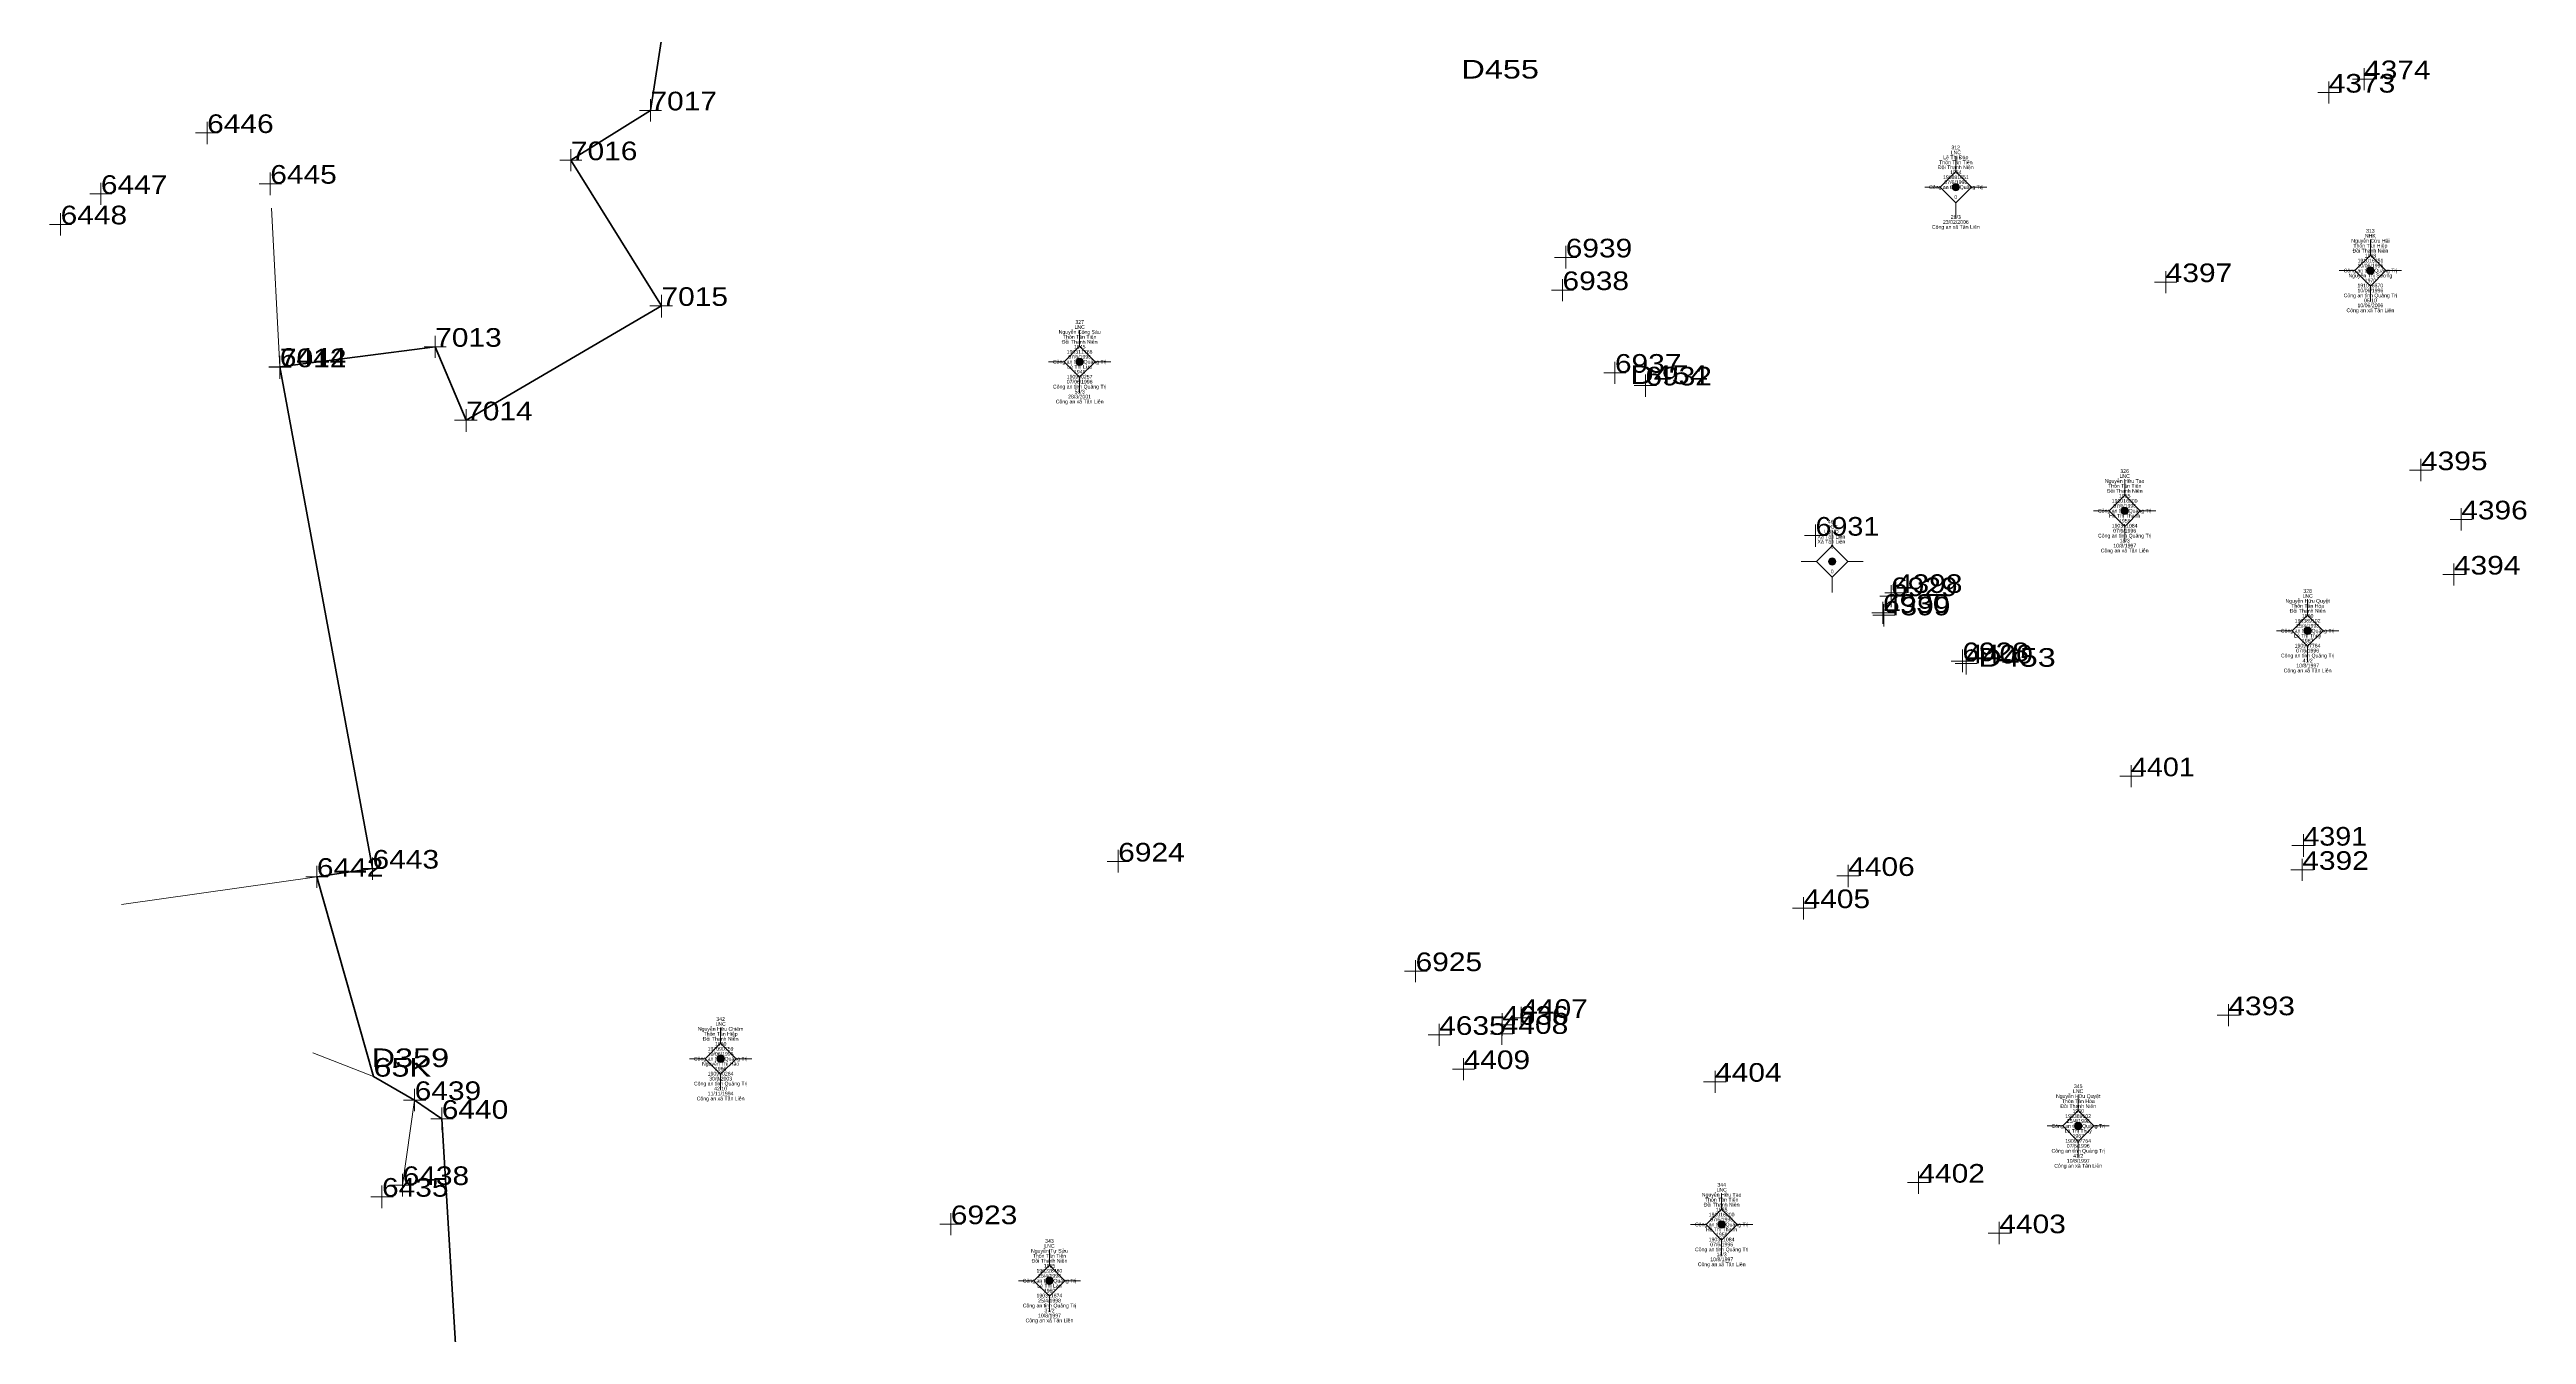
# Model space of a CAD drawing. Header units: metres. Extents: x 548949 to 550221, y 1836732 to 1838051.
# Drawn here: x 548948.8 to 549148.1, y 1837300.4 to 1837403.7 of the extents above; entities that cross this region are included whole.
import ezdxf
from ezdxf.enums import TextEntityAlignment as Align

# ---------------------------------------------------------------- set-up
doc = ezdxf.new("R2010")
doc.units = ezdxf.units.M
doc.header["$LTSCALE"] = 0.12
for name, color, linetype, lineweight in [('11', 7, 'Continuous', 13), ('3', 7, 'Continuous', 13), ('4', 7, 'Continuous', 13), ('41', 7, 'Continuous', 13), ('52', 7, 'Continuous', 35)]:
    doc.layers.add(name, color=color, linetype=linetype, lineweight=lineweight)
doc.layers.add('15', color=7, linetype='Continuous')
doc.layers.add('5', color=7, linetype='Continuous')

msp = doc.modelspace()

# ---------------------------------------------------------------- hatches: boundary and pattern name
at = {"layer": '11'}
for points in [[(549102.4995, 1837392.67, 1), (549101.8995, 1837392.67, 1)], [(549135.8595, 1837385.96, 1), (549135.2595, 1837385.96, 1)], [(549031.9995, 1837378.62, 1), (549031.3995, 1837378.62, 1)], [(549116.0895, 1837366.63, 1), (549115.4895, 1837366.63, 1)], [(549092.5495, 1837362.55, 1), (549091.9495, 1837362.55, 1)], [(549130.8095, 1837356.98, 1), (549130.2095, 1837356.98, 1)], [(549003.1095, 1837322.54, 1), (549002.5095, 1837322.54, 1)], [(549112.3495, 1837317.13, 1), (549111.7495, 1837317.13, 1)], [(549083.6595, 1837309.2, 1), (549083.0595, 1837309.2, 1)], [(549029.5695, 1837304.68, 1), (549028.9695, 1837304.68, 1)]]:
    msp.add_hatch(color=256, dxfattribs=at).paths.add_polyline_path(points)

# ---------------------------------------------------------------- linework, layer by layer
for p, q in [((549102.2, 1837395.17), (549102.2, 1837393.92)), ((549100.95, 1837392.67), (549099.7, 1837392.67)), ((549102.2, 1837391.42), (549102.2, 1837390.17)), ((549104.7, 1837392.67), (549103.45, 1837392.67)), ((549135.56, 1837388.46), (549135.56, 1837387.21)), ((549134.31, 1837385.96), (549133.06, 1837385.96)), ((549138.06, 1837385.96), (549136.81, 1837385.96)), ((549135.56, 1837384.71), (549135.56, 1837383.46)), ((549031.7, 1837381.12), (549031.7, 1837379.87)), ((549030.45, 1837378.62), (549029.2, 1837378.62)), ((549031.7, 1837377.37), (549031.7, 1837376.12)), ((549034.2, 1837378.62), (549032.95, 1837378.62)), ((549115.79, 1837369.13), (549115.79, 1837367.88)), ((549092.25, 1837365.05), (549092.25, 1837363.8)), ((549114.54, 1837366.63), (549113.29, 1837366.63)), ((549115.79, 1837365.38), (549115.79, 1837364.13)), ((549118.29, 1837366.63), (549117.04, 1837366.63)), ((549091, 1837362.55), (549089.75, 1837362.55)), ((549092.25, 1837361.3), (549092.25, 1837360.05)), ((549094.75, 1837362.55), (549093.5, 1837362.55)), ((549130.51, 1837359.48), (549130.51, 1837358.23)), ((549129.26, 1837356.98), (549128.01, 1837356.98)), ((549133.01, 1837356.98), (549131.76, 1837356.98)), ((549130.51, 1837355.73), (549130.51, 1837354.48)), ((549002.81, 1837325.04), (549002.81, 1837323.79)), ((549001.56, 1837322.54), (549000.31, 1837322.54)), ((549002.81, 1837321.29), (549002.81, 1837320.04)), ((549005.31, 1837322.54), (549004.06, 1837322.54)), ((549112.05, 1837319.63), (549112.05, 1837318.38)), ((549110.8, 1837317.13), (549109.55, 1837317.13)), ((549114.55, 1837317.13), (549113.3, 1837317.13)), ((549112.05, 1837315.88), (549112.05, 1837314.63)), ((549083.36, 1837311.7), (549083.36, 1837310.45)), ((549082.11, 1837309.2), (549080.86, 1837309.2)), ((549085.86, 1837309.2), (549084.61, 1837309.2)), ((549029.27, 1837307.18), (549029.27, 1837305.93)), ((549083.36, 1837307.95), (549083.36, 1837306.7)), ((549028.02, 1837304.68), (549026.77, 1837304.68)), ((549029.27, 1837303.43), (549029.27, 1837302.18)), ((549031.77, 1837304.68), (549030.52, 1837304.68))]:
    msp.add_line(p, q, dxfattribs=at)
for points in [[(549102.2, 1837393.92), (549100.95, 1837392.67), (549102.2, 1837391.42), (549103.45, 1837392.67)], [(549135.56, 1837387.21), (549134.31, 1837385.96), (549135.56, 1837384.71), (549136.81, 1837385.96)], [(549031.7, 1837379.87), (549030.45, 1837378.62), (549031.7, 1837377.37), (549032.95, 1837378.62)], [(549115.79, 1837367.88), (549114.54, 1837366.63), (549115.79, 1837365.38), (549117.04, 1837366.63)], [(549092.25, 1837363.8), (549091, 1837362.55), (549092.25, 1837361.3), (549093.5, 1837362.55)], [(549130.51, 1837358.23), (549129.26, 1837356.98), (549130.51, 1837355.73), (549131.76, 1837356.98)], [(549002.81, 1837323.79), (549001.56, 1837322.54), (549002.81, 1837321.29), (549004.06, 1837322.54)], [(549112.05, 1837318.38), (549110.8, 1837317.13), (549112.05, 1837315.88), (549113.3, 1837317.13)], [(549083.36, 1837310.45), (549082.11, 1837309.2), (549083.36, 1837307.95), (549084.61, 1837309.2)], [(549029.27, 1837305.93), (549028.02, 1837304.68), (549029.27, 1837303.43), (549030.52, 1837304.68)]]:
    msp.add_lwpolyline(points, close=True, dxfattribs=at)
for centre in [(549102.1995, 1837392.67), (549135.5595, 1837385.96), (549031.6995, 1837378.62), (549115.7895, 1837366.63), (549092.2495, 1837362.55), (549130.5095, 1837356.98), (549002.8095, 1837322.54), (549112.0495, 1837317.13), (549083.3595, 1837309.2), (549029.2695, 1837304.68)]:
    msp.add_circle(centre, 0.3, dxfattribs=at)
at = {"layer": '3'}
for p, q in [((549066.59, 1837325.28), (549064.78, 1837325.28)), ((549065.66, 1837323.65), (549065.66, 1837325.43)), ((549065.7, 1837324.39), (549065.7, 1837326.2)), ((549066.55, 1837324.54), (549064.77, 1837324.54))]:
    msp.add_line(p, q, dxfattribs=at)
at = {"layer": '4'}
for p, q in [((549132.21, 1837399.39), (549132.21, 1837401.17)), ((549135.94, 1837401.36), (549134.12, 1837401.36)), ((549135.05, 1837400.47), (549135.05, 1837402.25)), ((548998.05, 1837398.85), (548996.27, 1837398.85)), ((548997.16, 1837397.96), (548997.16, 1837399.74)), ((549133.1, 1837400.28), (549131.32, 1837400.28)), ((548962.38, 1837397.03), (548960.56, 1837397.03)), ((548961.49, 1837396.14), (548961.49, 1837397.92)), ((548991.65, 1837394.84), (548989.87, 1837394.84)), ((548990.76, 1837393.95), (548990.76, 1837395.74)), ((548952.94, 1837391.24), (548952.94, 1837393.02)), ((548967.47, 1837392.95), (548965.68, 1837392.95)), ((548966.57, 1837392.02), (548966.57, 1837393.84)), ((548953.83, 1837392.13), (548952.05, 1837392.13)), ((548950.59, 1837389.68), (548948.81, 1837389.68)), ((548949.7, 1837388.79), (548949.7, 1837390.57)), ((549071.7, 1837387.02), (549069.92, 1837387.02)), ((549070.81, 1837386.13), (549070.81, 1837387.94)), ((549070.55, 1837383.5), (549070.55, 1837385.28)), ((549119.98, 1837385.03), (549118.2, 1837385.03)), ((549119.09, 1837384.14), (549119.09, 1837385.92)), ((548998.94, 1837383.12), (548997.12, 1837383.12)), ((548998.05, 1837382.19), (548998.05, 1837384.01)), ((549071.44, 1837384.39), (549069.66, 1837384.39)), ((548967.34, 1837377.33), (548967.34, 1837379.11)), ((548967.35, 1837377.26), (548967.35, 1837379.07)), ((548980.73, 1837379.83), (548978.95, 1837379.83)), ((548979.84, 1837378.94), (548979.84, 1837380.72)), ((548968.23, 1837378.22), (548966.45, 1837378.22)), ((548968.24, 1837378.18), (548966.46, 1837378.18)), ((549075.66, 1837377.74), (549073.88, 1837377.74)), ((549074.77, 1837376.85), (549074.77, 1837378.63)), ((549077.22, 1837375.8), (549077.22, 1837377.61)), ((549078.11, 1837376.72), (549076.32, 1837376.72)), ((548983.22, 1837373.91), (548981.4, 1837373.91)), ((548982.33, 1837372.98), (548982.33, 1837374.8)), ((549140.52, 1837369.9), (549138.7, 1837369.9)), ((549139.63, 1837369.01), (549139.63, 1837370.82)), ((549090.91, 1837363.74), (549090.91, 1837365.52)), ((549143.76, 1837365.94), (549141.98, 1837365.94)), ((549142.87, 1837365.05), (549142.87, 1837366.83)), ((549091.8, 1837364.63), (549090.02, 1837364.63)), ((549143.18, 1837361.5), (549141.39, 1837361.5)), ((549142.28, 1837360.61), (549142.28, 1837362.39)), ((549097.88, 1837359.77), (549096.1, 1837359.77)), ((549096.34, 1837357.53), (549096.34, 1837359.31)), ((549096.41, 1837357.33), (549096.41, 1837359.11)), ((549098.27, 1837360.02), (549096.49, 1837360.02)), ((549096.99, 1837358.88), (549096.99, 1837360.66)), ((549097.38, 1837359.1), (549097.38, 1837360.91)), ((549097.23, 1837358.42), (549095.45, 1837358.42)), ((549097.3, 1837358.22), (549095.52, 1837358.22)), ((549102.73, 1837353.64), (549102.73, 1837355.46)), ((549103.04, 1837353.46), (549103.04, 1837355.24)), ((549103.66, 1837354.53), (549101.84, 1837354.53)), ((549103.93, 1837354.35), (549102.15, 1837354.35)), ((549117.19, 1837345.27), (549115.41, 1837345.27)), ((549116.3, 1837344.38), (549116.3, 1837346.16)), ((549034.8, 1837337.52), (549034.8, 1837339.34)), ((549131.06, 1837339.69), (549129.24, 1837339.69)), ((549130.17, 1837338.8), (549130.17, 1837340.62)), ((548971.21, 1837337.18), (548969.43, 1837337.18)), ((548970.32, 1837336.29), (548970.32, 1837338.07)), ((548975.69, 1837337.84), (548973.88, 1837337.84)), ((548974.8, 1837336.95), (548974.8, 1837338.73)), ((549035.69, 1837338.41), (549033.91, 1837338.41)), ((549094.43, 1837337.25), (549092.62, 1837337.25)), ((549093.54, 1837336.36), (549093.54, 1837338.14)), ((549130.97, 1837337.74), (549129.16, 1837337.74)), ((549130.08, 1837336.85), (549130.08, 1837338.63)), ((549089.95, 1837333.74), (549089.95, 1837335.55)), ((549090.88, 1837334.66), (549089.06, 1837334.66)), ((549059.66, 1837329.59), (549057.84, 1837329.59)), ((549058.73, 1837328.7), (549058.73, 1837330.48)), ((549060.63, 1837323.57), (549060.63, 1837325.36)), ((549066.59, 1837325.28), (549064.78, 1837325.28)), ((549065.66, 1837323.65), (549065.66, 1837325.43)), ((549065.7, 1837324.39), (549065.7, 1837326.2)), ((549068.12, 1837325.83), (549066.34, 1837325.83)), ((549067.23, 1837324.94), (549067.23, 1837326.72)), ((549125.02, 1837326.04), (549123.24, 1837326.04)), ((549124.13, 1837325.15), (549124.13, 1837326.93)), ((549061.56, 1837324.46), (549059.74, 1837324.46)), ((549066.55, 1837324.54), (549064.77, 1837324.54)), ((549063.48, 1837321.71), (549061.7, 1837321.71)), ((549062.59, 1837320.82), (549062.59, 1837322.6)), ((549082.83, 1837319.8), (549082.83, 1837321.58)), ((548979.08, 1837319.22), (548977.3, 1837319.22)), ((548978.19, 1837318.33), (548978.19, 1837320.11)), ((549083.72, 1837320.69), (549081.9, 1837320.69)), ((548981.3, 1837317.71), (548979.48, 1837317.71)), ((548980.37, 1837316.82), (548980.37, 1837318.61)), ((548977.22, 1837311.46), (548977.22, 1837313.27)), ((549099.19, 1837311.68), (549099.19, 1837313.46)), ((548976.45, 1837311.44), (548974.67, 1837311.44)), ((548975.56, 1837310.52), (548975.56, 1837312.33)), ((548978.11, 1837312.38), (548976.33, 1837312.38)), ((549100.12, 1837312.57), (549098.3, 1837312.57)), ((549022.22, 1837309.23), (549020.44, 1837309.23)), ((549021.33, 1837308.34), (549021.33, 1837310.12)), ((549105.7, 1837307.61), (549105.7, 1837309.42)), ((549106.59, 1837308.5), (549104.81, 1837308.5))]:
    msp.add_line(p, q, dxfattribs=at)
at = {"layer": '41'}
for p, q in [((548966.67, 1837390.99), (548967.34, 1837378.22)), ((548954.61, 1837334.96), (548970.32, 1837337.18)), ((548970, 1837323.01), (548974.87, 1837321.1)), ((548977.22, 1837312.38), (548978.19, 1837319.22))]:
    msp.add_line(p, q, dxfattribs=at)
at = {"layer": '52'}
for points in [[(548967.34, 1837378.22), (548979.84, 1837379.83), (548982.33, 1837373.91), (548998.05, 1837383.12), (548990.76, 1837394.84), (548997.16, 1837398.85), (548999.55, 1837414.28), (549003.28, 1837436.38), (549013.5, 1837469.39), (549015.78, 1837470.85), (549015.28, 1837482.08), (549013.73, 1837512.99), (549012.42, 1837526.79)], [(549011.17, 1837290.35), (549004.86, 1837289.61), (548995.44, 1837292.35), (548984.63, 1837295.5), (548981.67, 1837296.5), (548980.37, 1837317.71), (548978.19, 1837319.22), (548974.87, 1837321.1), (548970.32, 1837337.18), (548974.8, 1837337.84), (548967.34, 1837378.22)]]:
    msp.add_lwpolyline(points, dxfattribs=at)

# ---------------------------------------------------------------- texts
at = {"layer": '15'}
for s, p in [('Thôn Tân Tiến', (549102.2, 1837394.52)), ('Lê Thị Đào', (549102.2, 1837394.92)), ('Công an tỉnh Quảng Trị', (549102.205, 1837392.52)), ('Đồi Thanh Niên', (549102.2, 1837394.12)), (' Công an xã Tân Liên ', (549102.2, 1837389.32)), ('NHK', (549135.56, 1837388.61)), ('Nguyễn Cửu Hải', (549135.565, 1837388.21)), ('Đồi Thanh Niên', (549135.56, 1837387.41)), ('Thôn Tân Hiệp', (549135.56, 1837387.81)), ('Công an tỉnh Quảng Trị', (549135.565, 1837385.81)), ('Nguyễn Thị Sương', (549135.56, 1837385.41)), ('191016870', (549135.555, 1837384.61)), ('Công an tỉnh Quảng Trị', (549135.565, 1837383.81)), ('Công an xã Tân Liên', (549135.56, 1837382.61)), ('Nguyễn Công Sáu', (549031.705, 1837380.87)), ('Đồi Thanh Niên', (549031.7, 1837380.07)), ('Thôn Tân Tiến', (549031.7, 1837380.47)), ('190311768', (549031.695, 1837379.27)), ('Công an tỉnh Quảng Trị', (549031.705, 1837378.47)), ('190950257', (549031.695, 1837377.27)), ('Công an tỉnh Quảng Trị', (549031.705, 1837376.47)), ('Công an xã Tân Liên', (549031.7, 1837375.27)), ('Nguyễn Hữu Tao', (549115.785, 1837368.88)), ('Đồi Thanh Niên', (549115.79, 1837368.08)), ('Thôn Tân Tiến', (549115.79, 1837368.48)), ('191016800', (549115.785, 1837367.28)), ('DGT', (549092.255, 1837365.2)), ('Công an tỉnh Quảng Trị', (549115.795, 1837366.48)), ('Hồ Thị Thanh', (549115.785, 1837366.08)), ('190311084', (549115.785, 1837365.28)), ('Xã Tân Liên ', (549092.245, 1837364.4)), ('Xã Tân Liên ', (549092.245, 1837364)), ('Công an tỉnh Quảng Trị', (549115.795, 1837364.48)), ('Công an xã Tân Liên', (549115.79, 1837363.28)), ('10/8/1997', (549115.795, 1837363.68)), ('Nguyễn Hữu Quyệt', (549130.51, 1837359.23)), ('Thôn Tân Hòa', (549130.515, 1837358.83)), ('Công an tỉnh Quảng Trị', (549130.515, 1837356.83)), ('Đồi Thanh Niên', (549130.51, 1837358.43)), ('25/4/1998', (549130.515, 1837357.23)), ('Công an tỉnh Quảng Trị', (549130.515, 1837354.83)), ('Lê Thị Thủy', (549130.51, 1837356.43)), ('190937764', (549130.505, 1837355.63)), ('Công an xã Tân Liên', (549130.51, 1837353.63)), ('10/8/1997', (549130.515, 1837354.03)), ('Nguyễn Hữu Chiêm', (549002.81, 1837324.79)), ('Đồi Thanh Niên', (549002.81, 1837323.99)), ('Thôn Tân Hiệp', (549002.81, 1837324.39)), ('197090759', (549002.805, 1837323.19)), ('Công an tỉnh Quảng Trị', (549002.815, 1837322.39)), ('Nguyễn Thị Hảo', (549002.81, 1837321.99)), ('190950264', (549002.805, 1837321.19)), ('30/9/2003', (549002.815, 1837320.79)), ('Công an tỉnh Quảng Trị', (549002.815, 1837320.39)), ('Công an xã Tân Liên', (549002.81, 1837319.19)), ('11/11/1994', (549002.805, 1837319.59)), ('Nguyễn Hữu Quyệt', (549112.05, 1837319.38)), ('Thôn Tân Hòa', (549112.055, 1837318.98)), ('Công an tỉnh Quảng Trị', (549112.055, 1837316.98)), ('Đồi Thanh Niên', (549112.05, 1837318.58)), ('25/4/1998', (549112.055, 1837317.38)), ('Công an tỉnh Quảng Trị', (549112.055, 1837314.98)), ('Lê Thị Thủy', (549112.05, 1837316.58)), ('190937764', (549112.045, 1837315.78)), ('Công an xã Tân Liên', (549112.05, 1837313.78)), ('10/8/1997', (549112.055, 1837314.18)), ('Nguyễn Hữu Tao', (549083.355, 1837311.45)), ('Thôn Tân Tiến', (549083.36, 1837311.05)), ('Công an tỉnh Quảng Trị', (549083.365, 1837309.05)), ('Đồi Thanh Niên', (549083.36, 1837310.65)), ('191016800', (549083.355, 1837309.85)), ('Nguyễn Tự Sửu', (549029.275, 1837306.93)), ('Công an tỉnh Quảng Trị', (549083.365, 1837307.05)), ('Hồ Thị Thanh', (549083.355, 1837308.65)), ('190311084', (549083.355, 1837307.85)), ('Đồi Thanh Niên', (549029.27, 1837306.13)), ('Thôn Tân Tiến', (549029.27, 1837306.53)), ('190228480', (549029.265, 1837305.33)), ('25/4/1998', (549029.275, 1837304.93)), ('Công an xã Tân Liên', (549083.36, 1837305.85)), ('10/8/1997', (549083.365, 1837306.25)), ('Công an tỉnh Quảng Trị', (549029.275, 1837304.53)), ('190311674', (549029.265, 1837303.33)), ('Lê Thị Lan', (549029.265, 1837304.13)), ('25/4/1998', (549029.275, 1837302.93)), ('Công an tỉnh Quảng Trị', (549029.275, 1837302.53)), ('Công an xã Tân Liên', (549029.27, 1837301.33)), ('10/8/1997', (549029.275, 1837301.73))]:
    msp.add_text(s, height=0.3, dxfattribs=at).set_placement(p, align=Align.CENTER)
for s, width, p in [('LNC', 0.95, (549102.2, 1837395.32)), ('312', 0.95, (549102.195, 1837395.72)), ('190891051', 0.95, (549102.205, 1837393.32)), ('07/6/1996', 0.95, (549102.2, 1837392.92)), ('1954', 0.95, (549102.205, 1837393.72)), ('0', 0.9, (549102.2, 1837391.72)), ('23/02/2006', 0.95, (549102.2, 1837389.72)), ('28/3', 0.95, (549102.2, 1837390.12)), ('313', 0.95, (549135.56, 1837389.01)), ('191016851', 0.95, (549135.565, 1837386.61)), ('1968', 0.95, (549135.565, 1837387.01)), ('10/06/1996', 0.95, (549135.56, 1837386.21)), ('1970', 0.95, (549135.565, 1837385.01)), ('10/06/1996', 0.95, (549135.56, 1837384.21)), ('10/06/2006', 0.95, (549135.56, 1837383.01)), ('05/10', 0.95, (549135.56, 1837383.41)), ('LNC', 0.95, (549031.7, 1837381.27)), ('327', 0.95, (549031.7, 1837381.67)), ('07/6/1996', 0.95, (549031.7, 1837378.87)), ('1945', 0.95, (549031.705, 1837379.67)), ('07/06/1996', 0.95, (549031.7, 1837376.87)), ('Lê Thị Lưu', 0.95, (549031.7, 1837378.07)), ('1949', 0.95, (549031.705, 1837377.67)), ('28/3/2001', 0.95, (549031.695, 1837375.67)), ('55/3', 0.95, (549031.7, 1837376.07)), ('LNC', 0.95, (549115.79, 1837369.28)), ('326', 0.95, (549115.785, 1837369.68)), ('07/6/1996', 0.95, (549115.79, 1837366.88)), ('1955', 0.95, (549115.795, 1837367.68)), ('UBND ', 0.95, (549092.25, 1837364.8)), ('466', 0.95, (549092.245, 1837365.6)), ('07/6/1996', 0.95, (549115.79, 1837364.88)), ('1959', 0.95, (549115.795, 1837365.68)), ('0', 0.9, (549092.25, 1837363.6)), ('18/3', 0.95, (549115.79, 1837364.08)), ('0', 0.9, (549092.25, 1837361.6)), ('LNC', 0.95, (549130.51, 1837359.63)), ('328', 0.95, (549130.51, 1837360.03)), ('190389102', 0.95, (549130.51, 1837357.63)), ('1960', 0.95, (549130.515, 1837358.03)), ('07/6/1996', 0.95, (549130.51, 1837355.23)), ('1967', 0.95, (549130.515, 1837356.03)), ('41/2', 0.95, (549130.515, 1837354.43)), ('LNC', 0.95, (549002.81, 1837325.19)), ('342', 0.95, (549002.805, 1837325.59)), ('10/06/1996', 0.95, (549002.81, 1837322.79)), ('1960', 0.95, (549002.815, 1837323.59)), ('1966', 0.95, (549002.81, 1837321.59)), ('42/10', 0.95, (549002.81, 1837319.99)), ('LNC', 0.95, (549112.05, 1837319.78)), ('345', 0.95, (549112.05, 1837320.18)), ('190389102', 0.95, (549112.05, 1837317.78)), ('1960', 0.95, (549112.055, 1837318.18)), ('07/6/1996', 0.95, (549112.05, 1837315.38)), ('1967', 0.95, (549112.055, 1837316.18)), ('41/2', 0.95, (549112.055, 1837314.58)), ('LNC', 0.95, (549083.36, 1837311.85)), ('344', 0.95, (549083.36, 1837312.25)), ('07/6/1996', 0.95, (549083.36, 1837309.45)), ('1955', 0.95, (549083.365, 1837310.25)), ('LNC', 0.95, (549029.27, 1837307.33)), ('343', 0.95, (549029.27, 1837307.73)), ('07/6/1996', 0.95, (549083.36, 1837307.45)), ('1959', 0.95, (549083.365, 1837308.25)), ('1955', 0.95, (549029.275, 1837305.73)), ('18/3', 0.95, (549083.36, 1837306.65)), ('1960', 0.95, (549029.275, 1837303.73)), ('37/2', 0.95, (549029.275, 1837302.13))]:
    msp.add_text(s, height=0.3, dxfattribs=dict(at, width=width)).set_placement(p, align=Align.CENTER)
at = {"layer": '5'}
for s, width, p in [('D455 ', 1.3, (549062.42, 1837401.41)), ('4374', 1.2, (549135.05, 1837401.36)), ('4373', 1.2, (549132.21, 1837400.28)), ('7017', 1.2, (548997.16, 1837398.85)), ('6446', 1.2, (548961.49, 1837397.03)), ('7016', 1.2, (548990.76, 1837394.84)), ('6447', 1.2, (548952.94, 1837392.13)), ('6445', 1.2, (548966.57, 1837392.95)), ('6448', 1.2, (548949.7, 1837389.68)), ('6939', 1.2, (549070.81, 1837387.02)), ('6938', 1.2, (549070.55, 1837384.39)), ('4397', 1.2, (549119.09, 1837385.03)), ('7015', 1.2, (548998.05, 1837383.12)), ('7013', 1.2, (548979.84, 1837379.83)), ('6444', 1.2, (548967.34, 1837378.22)), ('7012', 1.2, (548967.35, 1837378.18)), ('6937', 1.2, (549074.77, 1837377.74)), ('D454 ', 1.3, (549076.01, 1837376.83)), ('6932', 1.2, (549077.22, 1837376.72)), ('7014', 1.2, (548982.33, 1837373.91)), ('4395', 1.2, (549139.63, 1837369.9)), ('4396', 1.2, (549142.87, 1837365.94)), ('6931', 1.15, (549090.91, 1837364.63)), ('4394', 1.2, (549142.28, 1837361.5)), ('6929', 1.2, (549096.99, 1837359.77)), ('4398', 1.2, (549097.38, 1837360.02)), ('6930', 1.2, (549096.34, 1837358.42)), ('4399', 1.2, (549096.41, 1837358.22)), ('6928', 1.2, (549102.73, 1837354.53)), ('4400', 1.2, (549103.04, 1837354.35)), ('D453 ', 1.3, (549104.01, 1837354.08)), ('4401', 1.15, (549116.3, 1837345.27)), ('4391', 1.15, (549130.17, 1837339.69)), ('6443', 1.2, (548974.8, 1837337.84)), ('6924', 1.2, (549034.8, 1837338.41)), ('4392', 1.2, (549130.08, 1837337.74)), ('6442', 1.2, (548970.32, 1837337.18)), ('4406', 1.2, (549093.54, 1837337.25)), ('4405', 1.2, (549089.95, 1837334.66)), ('6925', 1.2, (549058.73, 1837329.59)), ('4407', 1.2, (549067.23, 1837325.83)), ('4393', 1.2, (549124.13, 1837326.04)), ('4635', 1.2, (549060.63, 1837324.46)), ('4408', 1.2, (549065.66, 1837324.54)), ('4636', 1.2, (549065.7, 1837325.28)), ('D359 ', 1.3, (548974.73, 1837321.87)), ('4409', 1.2, (549062.59, 1837321.71)), ('65K ', 1.3, (548974.87, 1837321.1)), ('4404', 1.2, (549082.83, 1837320.69)), ('6439', 1.2, (548978.19, 1837319.22)), ('6440', 1.2, (548980.37, 1837317.71)), ('6438', 1.2, (548977.22, 1837312.38)), ('4402', 1.2, (549099.19, 1837312.57)), ('6435', 1.2, (548975.56, 1837311.44)), ('6923', 1.2, (549021.33, 1837309.23)), ('4403', 1.2, (549105.7, 1837308.5))]:
    msp.add_text(s, height=1.5, dxfattribs=dict(at, width=width)).set_placement(p)

doc.saveas('drawing.dxf')
